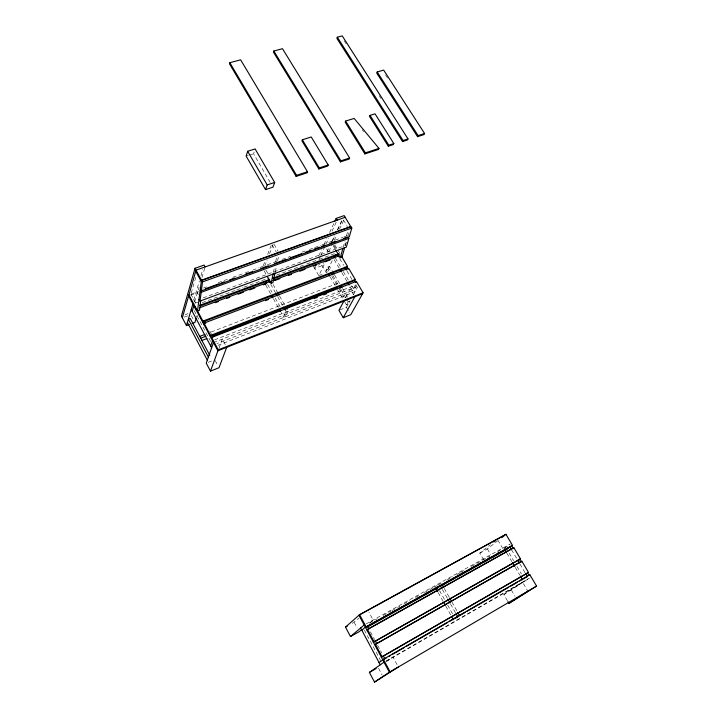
<?xml version="1.0" encoding="UTF-8"?>
<svg xmlns="http://www.w3.org/2000/svg" width="718" height="718" viewBox="0 0 718 718"><rect width="100%" height="100%" fill="white"/><g stroke="black" fill="none" stroke-linecap="round" stroke-linejoin="round"><path stroke-width="0.54" stroke-dasharray="3.59 2.69" d="M273.423 272.409L274.572 266.979M275.712 261.549L276.627 257.206M275.299 271.718L276.457 266.288M277.615 260.858L278.772 255.429M343.213 247.297L344.99 241.033M346.471 235.818L347.943 230.604M203.212 297.844L345.277 245.556L346.462 241.427M347.943 236.213L349.136 232.04M345.277 245.556L346.381 241.697M191.221 293.088L196.211 275.9M193.698 300.16L199.389 281.025M200.968 275.712L202.862 269.331M194.641 301.919L199.092 287.074M201.955 277.534L204.818 267.985M196.544 317.221L197.19 315.157M270.219 182.408L253.58 153.814L255.123 148.967M218.918 348.392L222.311 339.102L225.739 345.493M263.264 265.795L264.861 261.657M267.67 254.405L271.278 245.098M264.718 266.154L267.141 259.943M269.555 253.732L273.594 243.384M288.16 311.271L285.701 316.647L282.964 311.765M318.846 255.707L321.655 249.658M323.998 244.623L326.807 238.573M329.616 232.524L334.301 222.445M315.579 266.387L314.628 268.415L322.149 265.606L323.594 262.564M318.864 259.36L320.3 256.272M320.74 255.33L324.554 247.171M325.909 244.264L328.736 238.232M332.021 231.187L337.191 220.121M326.95 251.892L329.338 246.848M331.725 241.804L334.597 235.755M337.46 229.706L342.244 219.618M332.461 240.943L334.83 235.962M337.657 229.993L342.387 220.031M328.871 251.515L332.281 244.353M334.139 240.44L336.58 235.333M339.426 229.356L345.178 217.285M313.694 266.791L318.81 275.622L325.057 262.582M327.336 272.122L326.214 270.201L327.794 266.943L329.49 266.306L332.326 271.144M332.219 260.733L326.331 272.777L321.215 263.991L318.397 265.041M345.672 297.844L350.33 289.192L354.8 296.803M355.338 285.154L352.385 290.584L349.074 284.947M356.586 285.378L354.109 289.91L216.899 343.545M344.784 302.027L346.471 304.917L348.176 301.802L349.881 301.129M339.892 309.952L346.48 307.331L350.169 300.6M353.337 294.829L357.582 287.074M352.233 623.386L359.009 618.081M369.833 622.775L373.127 620.029L368.953 612.248M483.681 559.825L479.786 553.111L490.322 544.8M479.786 553.111L487.369 548.929L497.52 540.959M497.251 552.25L502.582 548.184L497.87 540.16M504.377 548.417L510.381 543.858M386.84 661.278L392.979 657.006L397.368 665.191M507.411 600.733L503.812 594.531L522.507 582.074L527.892 591.228M503.812 594.531L530.297 577.568M385.808 661.152L529.435 578.062M386.06 661.457L525.441 580.799L524.248 578.771M365.965 624.005L509.403 544.406M369.474 623.071L377.318 618.71M383.197 615.443L391.041 611.09M392.019 610.542L399.863 606.189M403.785 604.009L409.673 600.742M415.551 597.475L420.452 594.746M424.374 592.574L433.205 587.665M434.184 587.127L437.127 585.493M438.106 584.946L442.028 582.765M446.928 580.045L452.807 576.778M456.729 574.597L459.673 572.964M460.651 572.417L465.56 569.697M471.439 566.43L490.071 556.082M503.794 548.462L505.759 547.367M208.139 362.375L212.869 360.49M346.471 304.917L348.176 304.244L346.48 301.354M217.877 345.376L355.105 291.598L351.264 285.073M213.506 342.54L357.106 286.554M214.601 339.874L356.038 284.875M211.227 332.012L337.442 283.448M318.81 275.622L324.455 273.486M326.214 270.201L327.911 269.555L329.032 271.485M185.19 314.672L188.017 313.613M184.23 317.114L187.999 315.705M194.856 303.193L197.782 302.116M202.234 302.628L235.675 290.251M236.725 289.866L242.989 287.55M244.039 287.164L269.124 277.884M276.439 275.173L305.697 264.35M306.748 263.964L318.236 259.71M319.286 259.324L334.965 253.517M191.042 294.12L198.41 291.427M190.584 295.197L198.105 292.45M203.463 288.017L206.604 286.877M218.146 282.686L228.629 278.871M232.82 277.345L244.362 273.145M245.403 272.768L248.554 271.619M252.745 270.094L259.036 267.805M260.087 267.428L263.237 266.288M267.428 264.762L277.911 260.948M282.111 259.422L290.503 256.371M302.036 252.171L305.177 251.031M309.377 249.505L313.569 247.979M314.619 247.602L320.91 245.314M321.96 244.928L328.252 242.639M329.302 242.262L342.935 237.299M343.976 236.922L348.176 235.396M246.148 156.12L248.275 155.465M249.334 155.133L253.58 153.814M362.186 129.778L363.595 131.493M385.584 74.941L387.989 78.666M344.209 40.827L346.623 44.606M379.158 95.593L381.572 99.371M343.428 219.986L347.404 226.619M334.893 245.071L339.811 253.382M333.852 245.179L336.571 249.783M333.161 245.709L335.342 249.406M339.713 258.677L343.617 265.292M346.965 270.964L351.991 279.473M511.512 549.71L517.166 559.286M519.994 564.079L525.082 572.704M335.324 258.013L341.014 267.679M343.294 271.539L348.418 280.244M509.161 553.156L513.63 560.74M516.987 566.439L521.456 574.023M334.148 259.593L339.129 268.038M341.885 272.741L346.857 281.196M506.863 553.174L511.898 561.727M515.246 567.426L519.724 575.019M326.654 248.931L328.288 251.704M334.588 275.012L339.686 283.718M342.522 288.555L347.611 297.261M327.794 266.943L330.056 270.821M332.892 275.658L338.411 285.1M340.817 289.219L345.914 297.934M346.48 298.903L348.176 301.802M331.851 276.304L336.913 284.974M339.165 288.833L345.923 300.393M330.154 276.951L335.216 285.629M337.469 289.489L344.227 301.057M346.48 307.331L349.711 312.86M487.369 548.929L490.708 554.655M511.395 590.133L514.994 596.299M274.105 244.282L278.207 251.462M272.194 244.955L276.295 252.144M265.938 270.076L268.11 273.926M273.082 284.507L277.39 292.154M279.544 295.978L284.929 305.536M444.271 588.41L449.199 597.161M451.936 602.016L456.863 610.767M264.089 270.749L266.252 274.608M270.686 284.238L275.532 292.854M277.686 296.678L283.071 306.254M285.226 310.077L286.303 311.998L283.861 317.374L281.115 312.483M442.396 589.46L447.323 598.22M450.608 604.053L455.535 612.813M267.599 284.4L271.987 292.217M275.281 298.078L280.217 306.882M439.56 590.663L444.433 599.333M447.673 605.112L452.546 613.791M265.759 285.082L270.695 293.886M273.441 298.778L278.378 307.591M438.24 592.664L443.105 601.352M445.815 606.171L451.218 615.82M197.405 292.711L198.356 294.479M190.916 294.165L196.472 304.558M209.844 331.186L211.397 334.094M370.452 631.849L374.563 639.541M377.641 645.311L381.752 653.003M194.165 310.544L211.101 342.324M364.34 630.027L381.07 661.431M191.347 315.615L193.914 320.461M215.229 360.624L218.057 365.938M354.154 622.327L357.142 627.954M378.583 668.341L382.164 675.091"/><path stroke-width="1.08" d="M200.313 289.166L201.354 290.844L349.262 236.922L351.811 228.037L350.716 226.511L201.471 280.208L197.513 310.966L199.496 310.221L200.78 300.429M347.763 236.868L348.849 238.394L346.354 247.073L200.026 301.057L201.166 292.325L200.134 290.655M201.354 290.844L202.521 281.896L201.471 280.208M275.066 272.804L272.984 282.578L271.135 283.269L273.19 273.495M229.823 62.699L229.518 63.875L296.139 176.395L307.035 172.823L307.457 171.764L240.647 59.827L229.823 62.699L296.543 175.327L296.139 176.395M344.676 247.692L342.001 257.08L340.26 257.726L342.917 248.338M205.133 266.925L204.127 265.077L195.036 268.299L181.421 316.073L186.447 325.604L189.283 324.536M182.345 317.823L196.041 270.147L345.178 217.285M186.447 325.604L192.909 303.911M192.209 311.28L193.869 305.724M195.036 268.299L201.623 280.487L201.3 281.582L195.718 271.251M195.054 307.932L195.359 306.927M273.818 51.014L273.468 52.181L340.422 161.9L349.136 159.055L349.612 157.996L282.488 48.707L273.818 51.014L340.888 160.841L340.422 161.9M196.131 309.952L196.436 308.946M247.656 151.265L246.148 156.12L265.543 189.615L272.993 187.174L274.68 182.471L255.123 148.967L247.656 151.265L267.186 184.921L265.543 189.615M196.229 318.262L194.946 322.4L192.11 323.468M188.933 294.883L202.925 321.099L202.602 322.086L346.982 267.401L347.503 266.387L341.454 256.155M203.688 324.123L204.011 323.136L348.607 268.263L355.266 279.526L354.737 280.514L210.221 336.374L210.553 335.405L204.011 323.136M211.316 338.429L211.648 337.46L356.388 281.411L363.102 292.773L350.779 314.708L343.249 317.733L338.95 310.329L344.119 300.725M210.67 345.986L212.519 340.682M213.506 342.54L206.245 363.129L210.473 371.143L218.999 367.715L226.717 347.315M210.473 371.143L218.263 349.846L211.648 337.46M337.316 37.21L336.895 38.368L402.547 141.581L407.474 139.965L408.012 138.915L342.235 35.9L337.316 37.21L403.076 140.531L402.547 141.581M302.359 139.768L301.955 140.854L318.855 168.963L327.749 166.046L328.198 164.987L311.253 137.003L302.359 139.768L319.295 167.895L318.855 168.963M265.211 284.104L266.333 281.303M345.636 121.055L345.178 122.141L364.879 153.903L378.476 149.452L378.978 148.402L354.154 118.425L345.636 121.055L365.372 152.844L364.879 153.903M377.201 71.98L376.726 73.092L417.562 136.671L424.033 134.553L424.589 133.494L383.672 70.104L377.201 71.98L418.109 135.612L417.562 136.671M370.03 115.383L369.546 116.469L388.303 146.239L393.302 144.605L393.823 143.546L375.029 113.839L370.03 115.383L388.815 145.189L388.303 146.239M334.767 221.431L336.177 218.407L344.155 215.588L350.869 226.762L201.623 280.487M334.058 257.708L335.441 254.89M337.586 286.688L336.769 288.277L285.881 307.968M343.249 317.733L354.8 296.803M361.612 629.65L359.144 631.714L350.474 636.534L345.493 627.101L359.592 614.662L505.966 534.336L512.544 545.456L511.701 546.084L365.48 627.451L512.544 545.456M350.474 636.534L364.179 625.001M361.809 630.162L365.354 627.209L511.566 545.868L513.262 548.731M513.864 547.681L367.445 629.381L366.79 629.91L513.864 547.681L520.487 558.891L373.378 642.251L520.487 558.891M493.831 542.036L495.591 540.654M501.756 537.647L504.287 535.655M505.966 534.336L358.955 615.218L389.38 672.245L536.579 586.094L529.839 574.705L382.676 659.689L383.358 659.205L390.071 671.788L374.509 682.1L369.393 672.407L384.013 662.193M374.697 644.737L521.815 561.135L528.502 572.434L381.339 657.185L528.502 572.434M484.794 561.745L488.348 559.035M492.377 557.518L494.944 555.57M521.815 561.135L375.676 644.181M379.059 662.588L382.811 659.941M455.122 618.494L457.725 616.708L456.083 613.791M528.96 575.298L529.839 574.705M525.738 577.613L527.344 576.536L525.648 573.655M398.346 667.004L374.509 682.1M507.922 601.612L508.945 603.389L527.892 591.228M536.579 586.094L508.945 603.389M369.393 672.407L376.142 668.494M383.78 659.375L386.688 657.697M388.626 656.584L390.556 655.462M392.495 654.349L404.126 647.636M406.065 646.523L447.718 622.479M449.656 621.366L465.156 612.418M467.095 611.305L508.748 587.261M510.686 586.148L517.472 582.235M519.41 581.113L526.186 577.2M367.652 626.904L438.752 587.315M441.669 585.691L506.926 549.36M345.493 627.101L347.422 626.033M218.263 349.846L363.102 292.773M362.554 293.752L217.913 350.788L188.637 295.906M314.26 298.517L317.374 297.315M323.612 294.892L326.735 293.689M200.708 338.214L205.922 336.204M210.553 335.405L355.266 279.526M201.758 340.511L206.955 338.51M212.142 336.5L280.684 309.979M199.757 336.419L204.971 334.417M265.427 300.671L268.559 299.478M202.925 321.099L347.503 266.387M215.185 302.727L218.326 301.56M226.682 298.446L229.814 297.279M238.17 294.174L243.393 292.226M249.658 289.892L254.881 287.945M263.246 284.84L266.378 283.673M274.734 280.558L279.957 278.62M288.313 275.506L291.445 274.339M299.801 271.224L305.024 269.286M313.389 266.172L316.521 265.005M324.877 261.899L330.101 259.952M199.55 305.374L269.672 279.374M272.813 278.207L338.761 253.759M200.277 305.994L269.268 280.388M273.45 278.835L339.3 254.396M199.577 307.78L270.758 281.303M272.858 280.523L338.806 256.003M201.166 292.325L348.849 238.394M205.366 288.744L218.981 283.789M221.072 283.027L224.213 281.878M229.446 279.975L234.687 278.063M245.152 274.249L252.485 271.584M260.858 268.532L268.191 265.857M274.473 263.569L285.988 259.377M290.18 257.852L301.695 253.651M305.886 252.126L311.118 250.223M314.26 249.074L319.492 247.171M321.592 246.409L324.733 245.26M329.966 243.357L335.198 241.445M343.572 238.394L346.713 237.254M202.521 281.896L351.811 228.037M267.186 184.921L274.68 182.471M296.543 175.327L307.457 171.764M319.295 167.895L328.198 164.987M340.888 160.841L349.612 157.996M365.372 152.844L378.978 148.402M388.815 145.189L393.823 143.546M403.076 140.531L408.012 138.915M418.109 135.612L424.589 133.494M199.003 299.388L200.026 301.057M336.177 218.407L337.191 220.121M346.471 266.531L348.14 269.358M354.288 279.751L355.957 282.587M519.482 559.259L521.178 562.131M527.398 572.65L529.094 575.522M335.889 250.331L340.26 257.726M337.478 254.89L338.591 256.784M344.73 267.186L346.408 270.022M511.512 549.71L509.816 546.838L505.194 550.32L506.307 552.223M517.732 560.246L519.428 563.118M340.233 269.923L341.337 271.799M347.413 282.129L349.074 284.947M512.455 562.67L514.689 566.475M520.281 575.971L522.516 579.776M332.892 272.113L334.023 274.043M340.817 285.656L341.956 287.586M331.186 272.759L332.317 274.689M339.111 286.311L340.251 288.25M328.467 274.052L329.589 275.981M277.929 293.106L279.006 295.017M285.468 306.487L287.083 309.359M442.082 584.524L443.724 587.441M449.746 598.13L451.389 601.047M457.958 612.705L459.601 615.622M267.338 276.529L271.135 283.269M268.541 280.406L269.609 282.327M276.071 293.806L277.148 295.726M283.61 307.205L285.226 310.077M441.848 588.482L440.206 585.565L436.077 588.805L437.693 591.704M447.87 599.189L450.06 603.084M271.79 295.843L272.885 297.799M279.473 309.548L280.567 311.504M443.643 602.312L445.268 605.211M451.766 616.789L453.381 619.679M204.145 320.515L205.698 323.423M211.918 335.064L212.95 337.002M367.374 626.087L368.917 628.968M375.074 640.501L376.618 643.391M383.295 655.884L384.83 658.774M359.592 614.662L366.126 626.913M367.445 629.381L374.042 641.739M375.361 644.225L382.021 656.701M191.248 309.485L211.639 347.826M360.651 627.972L380.253 664.823M209.8 355.365L190.279 318.532L188.34 319.259L208.373 357.106M187.389 322.445L207.296 360.131"/></g></svg>
